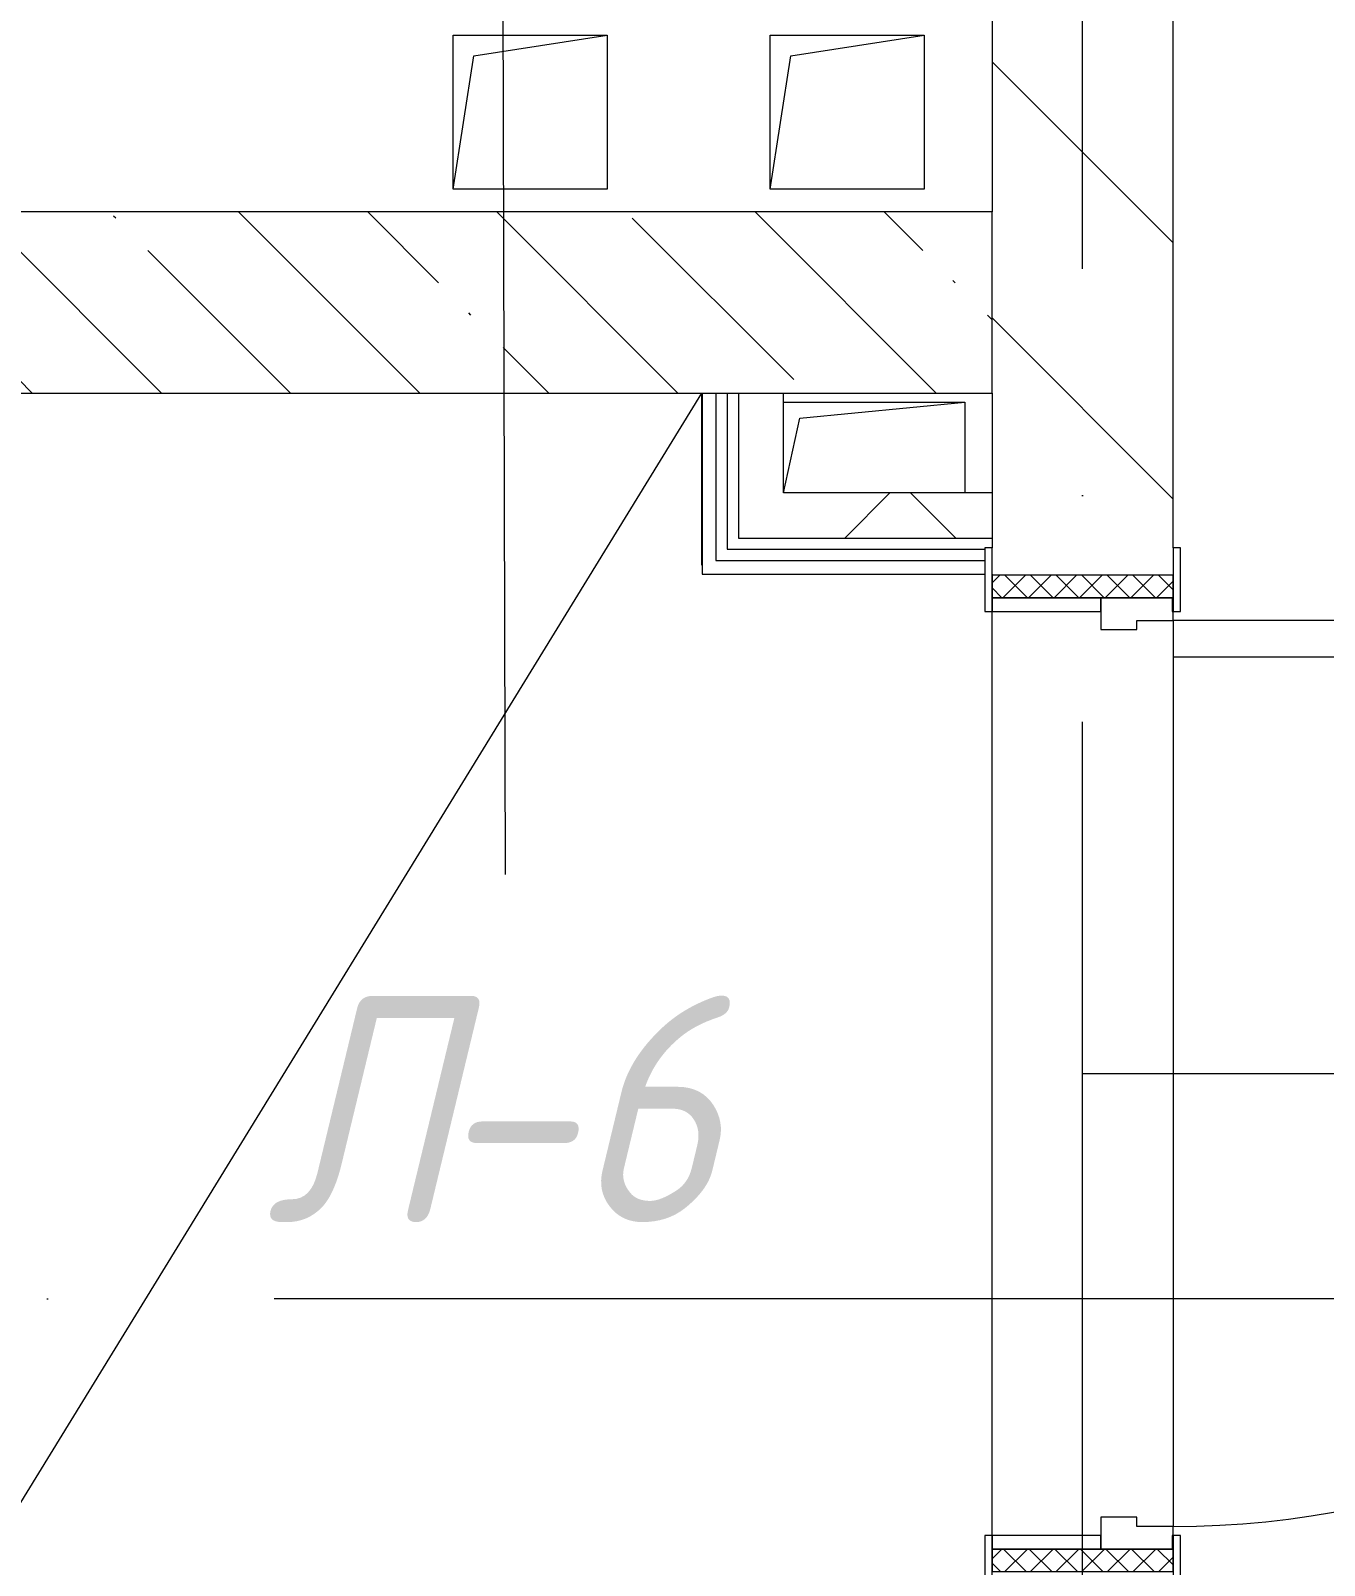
# Model space of a CAD drawing. Header units: millimetres. Extents: x -68946 to 690821, y -552984 to 293768.
# Drawn here: x 167242 to 168670, y -241225 to -239531 of the extents above; entities that cross this region are included whole.
import ezdxf

# ---------------------------------------------------------------- set-up
doc = ezdxf.new("R2010")
doc.units = ezdxf.units.MM
doc.linetypes.add('ADSK_Линия сетки', pattern=[2500, 2000, -250, 0, -250])
for name, color, linetype, lineweight in [('A-DETL-____-OTLN', 250, 'Continuous', 5), ('A-DETL-GENF-OTLN', 250, 'Continuous', 5), ('A-DOOR-____-IDEN', 250, 'Continuous', 9), ('A-DOOR-____-MCUT', 250, 'Continuous', 5), ('A-DOOR-____-OTLN', 250, 'Continuous', 5), ('A-DOOR-FRAM-MCUT', 250, 'Continuous', 5), ('A-DOOR-FRAM-OTLN', 250, 'Continuous', 5), ('A-FLOR-____-OTLN', 250, 'Continuous', 9), ('A-GLAZ-____-OTLN', 250, 'Continuous', 5), ('A-WALL-____-MCUT', 250, 'Continuous', 13), ('A-WALL-____-PATT', 250, 'Continuous', 13), ('I-WALL-____-OTLN', 250, 'Continuous', 9), ('S-GRID-____-OTLN', 250, 'Continuous', 9)]:
    doc.layers.add(name, color=color, linetype=linetype, lineweight=lineweight)
doc.styles.add('ISOCPEUR_I', font='isocpeui.ttf', dxfattribs={"width": 0.9, "height": 12.5})

# ---------------------------------------------------------------- blocks, each defined once
blk = doc.blocks.new('Дверь_СКБ_1Ст_Внутренняя - Д-3п_1100x2100h_С_У мужской_ С_У женский-41848194-АР1_Маркировочный план 3 этажа секция 2_3')
at = {"layer": 'A-DOOR-____-OTLN'}
h = blk.add_hatch(dxfattribs=at)
h.set_pattern_fill('FP_9', color=256, style=0, pattern_type=2)
h.set_pattern_definition([(135, (1751.41, 164.685), (-14.14214, -14.14214), []), (225, (1751.41, 164.685), (14.14214, -14.14214), [])])
h.paths.add_polyline_path([(562.5, 100), (537.5, 100), (537.5, -100), (562.5, -99.9), (562.5, 99.4)])
at = {"layer": 'A-DOOR-FRAM-OTLN'}
h = blk.add_hatch(dxfattribs=at)
h.set_pattern_fill('FP_10', color=256, style=0, pattern_type=2)
h.set_pattern_definition([(45, (-371.384, 164.685), (-14.1421, 14.1421), []), (135, (-371.384, 164.685), (-14.1421, -14.1421), [])])
h.paths.add_polyline_path([(-512.5, -66), (-512.5, 100), (-537.5, 100), (-537.5, -100), (-512.5, -100), (-512.5, -76.5)])
at = {"layer": 'A-DOOR-____-MCUT'}
for p, q in [((-487.5, 1100), (-487.5, 100)), ((-447.5, 1100), (-487.5, 1100)), ((-447.5, 100), (-447.5, 1100)), ((-487.5, 100), (-447.5, 100))]:
    blk.add_line(p, q, dxfattribs=at)
at = {"layer": 'A-DOOR-____-OTLN'}
blk.add_arc((-487.5, 100), 1000, 360, 90, dxfattribs=at)
at = {"layer": 'A-DOOR-FRAM-MCUT'}
for p, q in [((-497.5, 108), (-567.5, 108)), ((-567.5, 108), (-567.5, 100)), ((-497.5, 100), (-497.5, 108)), ((592.5, 108), (522.5, 108)), ((522.5, 108), (522.5, 100)), ((592.5, 100), (592.5, 108)), ((-567.5, 100), (-497.5, 100)), ((-512.5, 100), (-537.5, 100)), ((-537.5, 100), (-537.5, -100)), ((-487.5, 100), (-512.5, 100)), ((-512.5, 100), (-512.5, 20)), ((-512.5, -100), (-512.5, 100)), ((-497.5, 100), (-512.5, 100)), ((-512.5, 100), (-512.5, 99)), ((-512.5, 99), (-497.5, 99)), ((-497.5, 99), (-497.5, 100)), ((-487.5, 60), (-487.5, 100)), ((512.5, 100), (512.5, 60)), ((537.5, 100), (512.5, 100)), ((537.5, 100), (522.5, 100)), ((522.5, 100), (522.5, 99)), ((522.5, 100), (592.5, 100)), ((522.5, 99), (537.5, 99)), ((537.5, 20), (537.5, 100)), ((562.5, 100), (537.5, 100)), ((537.5, 100), (537.5, -100)), ((537.5, 99), (537.5, 100)), ((562.5, -100), (562.5, 100)), ((-477.5, 60), (-487.5, 60)), ((-477.5, 20), (-477.5, 60)), ((512.5, 60), (502.5, 60)), ((502.5, 60), (502.5, 20)), ((-512.5, 20), (-477.5, 20)), ((-497.5, 20), (-512.5, 20)), ((-512.5, 20), (-512.5, -100)), ((-497.5, -100), (-497.5, 20)), ((502.5, 20), (537.5, 20)), ((537.5, 20), (522.5, 20)), ((522.5, 20), (522.5, -100)), ((537.5, -100), (537.5, 20)), ((-497.5, -100), (-567.5, -100)), ((-567.5, -100), (-567.5, -108)), ((-537.5, -100), (-512.5, -100)), ((-512.5, -100), (-497.5, -100)), ((-497.5, -108), (-497.5, -100)), ((522.5, -100), (537.5, -100)), ((592.5, -100), (522.5, -100)), ((522.5, -100), (522.5, -108)), ((537.5, -100), (562.5, -100)), ((592.5, -108), (592.5, -100)), ((-567.5, -108), (-497.5, -108)), ((522.5, -108), (592.5, -108))]:
    blk.add_line(p, q, dxfattribs=at)
blk = doc.blocks.new('_Wn_-As_OpeningMEP_floor__Rectangular - _Wn_-As_OpeningMEP_floor__Rectangular-37748863-АР1_Маркировочный план 3 этажа секция 2_3')
at = {"layer": 'A-DETL-GENF-OTLN', "lineweight": 5}
for p, q in [((-62.2, 112.2), (85, 135)), ((-85, -35), (-62.2, 112.2))]:
    blk.add_line(p, q, dxfattribs=at)
blk = doc.blocks.new('_Wn_-As_OpeningMEP_floor__Rectangular - _Wn_-As_OpeningMEP_floor__Rectangular-39862375-АР1_Маркировочный план 3 этажа секция 2_3')
at = {"layer": 'A-DETL-GENF-OTLN', "lineweight": 5}
for p, q in [((-82.3, 82.3), (100, 100)), ((-100, 0), (-82.3, 82.3))]:
    blk.add_line(p, q, dxfattribs=at)

msp = doc.modelspace()

# ---------------------------------------------------------------- hatches: boundary and pattern name
at = {"layer": 'A-WALL-____-PATT', "lineweight": 15}
h = msp.add_hatch(dxfattribs=at)
h.set_pattern_fill('FP_1', color=256, style=0, pattern_type=2)
h.set_pattern_definition([(135, (28052.9, -258555.93), (-141.42136, -141.42136), [])])
h.paths.add_polyline_path([(168302.9057, -245555.928), (168502.9057, -245555.928), (168502.3075, -241231.9317), (168302.9057, -241231.9317), (168302.9057, -245355.9286)])
h.paths.add_polyline_path([(168502.9057, -240131.9317), (168502.9057, -238541.9292), (168302.9057, -238541.9292), (168302.9057, -240131.9317), (168337.6694, -240131.9317)])
h.paths.add_polyline_path([(168502.9057, -237441.9292), (168502.9057, -236440.8093), (168302.9057, -236440.8093), (168302.9057, -237441.9292)])
h.paths.add_polyline_path([(168302.9057, -235340.8093), (168502.9057, -235340.8093), (168502.9057, -234662.929), (168302.9057, -234664.0515), (168302.9057, -235310.8093)])
h.paths.add_polyline_path([(168302.9057, -233562.929), (168502.9057, -233562.929), (168502.9057, -232930.929), (168302.9057, -232930.929), (168302.9057, -233532.929)])
h = msp.add_hatch(dxfattribs=at)
h.set_pattern_fill('FP_19', color=256, style=0, pattern_type=2)
h.set_pattern_definition([(135, (28052.9, -258555.93), (-142.5612, -142.5612), []), (135, (28195.47, -258555.93), (-142.5612, -142.5612), [252.016, -50.403, 3.353, -47.05])])
h.paths.add_polyline_path([(166797.9258, -239930.9286), (168302.9057, -239930.9286), (168302.9057, -239730.9286), (164552.9286, -239730.9286), (164552.9286, -239930.9286), (166755.6882, -239930.9286)])
h = msp.add_hatch(dxfattribs=at)
h.set_pattern_fill('FP_52', color=256, style=0, pattern_type=2)
h.set_pattern_definition([(45, (28052.9, -258555.93), (-141.42136, 141.42136), []), (135, (28052.9, -258555.93), (-141.42136, -141.42136), [])])
h.paths.add_polyline_path([(168273.6273, -240090.9286), (168302.9057, -240090.9286), (168302.9057, -240040.9286), (168072.8838, -240040.9286), (168073.6273, -240090.9286), (168272.8838, -240090.9286)])

# ---------------------------------------------------------------- linework, layer by layer
at = {"layer": 'A-DETL-____-OTLN', "lineweight": 9}
msp.add_line((166447.7601, -242430.9286), (167982.5073, -239930.9286), dxfattribs=at)
at = {"layer": 'A-DOOR-____-IDEN'}
for p, q in [((167762.9057, -239466.9292), (167765.4245, -240462.4057)), ((168402.9057, -240681.9317), (169558.7526, -240681.9317))]:
    msp.add_line(p, q, dxfattribs=at)
at = {"layer": 'A-FLOR-____-OTLN', "lineweight": 5}
for p, q in [((167707.8838, -239705.9286), (167707.8838, -239535.9286)), ((167707.8838, -239535.9286), (167877.8838, -239535.9286)), ((167877.8838, -239535.9286), (167877.8838, -239705.9286)), ((168057.9057, -239705.9286), (168057.9057, -239535.9286)), ((168057.9057, -239535.9286), (168227.9057, -239535.9286)), ((168227.9057, -239535.9286), (168227.9057, -239705.9286)), ((167877.8838, -239705.9286), (167707.8838, -239705.9286)), ((168227.9057, -239705.9286), (168057.9057, -239705.9286)), ((167982.5073, -240120.9286), (167982.5073, -239930.9286)), ((168072.8838, -239940.9286), (168272.8838, -239940.9286)), ((168272.8838, -239940.9286), (168272.8838, -240040.9286)), ((168502.9057, -240221.9317), (168502.9057, -241181.9317))]:
    msp.add_line(p, q, dxfattribs=at)
at = {"layer": 'A-WALL-____-MCUT', "color": 7, "lineweight": 15}
for p, q in [((168302.9057, -238571.9292), (168302.9057, -239730.9286)), ((168502.9057, -240101.9317), (168502.9057, -238571.9292)), ((168022.8838, -239930.9286), (168022.8838, -240090.9286)), ((168072.8838, -240040.9286), (168072.8838, -239930.9286)), ((168302.9057, -239930.9286), (168302.9057, -240101.9317)), ((168302.9057, -240040.9286), (168072.8838, -240040.9286)), ((168022.8838, -240090.9286), (168302.9057, -240090.9286))]:
    msp.add_line(p, q, dxfattribs=at)
at = {"layer": 'A-WALL-____-MCUT', "color": 250, "lineweight": 15}
for p, q in [((168302.9057, -239730.9286), (164752.9057, -239730.9286)), ((164752.9057, -239930.9286), (168302.9057, -239930.9286)), ((167982.8838, -239930.9286), (167982.8838, -240130.9286)), ((167997.8838, -239930.9286), (167997.8838, -240115.9286)), ((167997.8838, -240115.9286), (168294.9057, -240115.9286)), ((167982.8838, -240130.9286), (168294.9057, -240130.9286))]:
    msp.add_line(p, q, dxfattribs=at)
at = {"layer": 'A-WALL-____-MCUT', "lineweight": 15}
for p, q in [((168302.9057, -239930.9286), (168302.9057, -239730.9286)), ((168010.3838, -239930.9286), (168010.3838, -240103.4286)), ((168010.3838, -240103.4286), (168294.9057, -240103.4286))]:
    msp.add_line(p, q, dxfattribs=at)
at = {"layer": 'I-WALL-____-OTLN', "lineweight": 15}
for p, q in [((168302.9057, -241191.9317), (168302.9057, -240171.9317)), ((168502.9057, -240221.9317), (168502.9057, -241181.9317))]:
    msp.add_line(p, q, dxfattribs=at)
at = {"layer": 'S-GRID-____-OTLN', "linetype": 'ADSK_Линия сетки'}
for p, q in [((168402.9057, -262294.7685), (168402.9057, -197353.9241)), ((184510.8783, -240930.9286), (127372.9057, -240930.9286))]:
    msp.add_line(p, q, dxfattribs=at)

# ---------------------------------------------------------------- block references
at = {"layer": 'A-DOOR-____-OTLN', "rotation": 269.9999999999941}
msp.add_blockref('Дверь_СКБ_1Ст_Внутренняя - Д-3п_1100x2100h_С_У мужской_ С_У женский-41848194-АР1_Маркировочный план 3 этажа секция 2_3', (168402.9057, -240669.4317), dxfattribs=at)
at = {"layer": 'A-GLAZ-____-OTLN'}
for name, p in [('_Wn_-As_OpeningMEP_floor__Rectangular - _Wn_-As_OpeningMEP_floor__Rectangular-37748863-АР1_Маркировочный план 3 этажа секция 2_3', (167792.8838, -239670.9286)), ('_Wn_-As_OpeningMEP_floor__Rectangular - _Wn_-As_OpeningMEP_floor__Rectangular-37748863-АР1_Маркировочный план 3 этажа секция 2_3', (168142.9057, -239670.9286)), ('_Wn_-As_OpeningMEP_floor__Rectangular - _Wn_-As_OpeningMEP_floor__Rectangular-39862375-АР1_Маркировочный план 3 этажа секция 2_3', (168172.8838, -240040.9286))]:
    msp.add_blockref(name, p, dxfattribs=at)

# ---------------------------------------------------------------- texts
at = {"layer": 'A-DOOR-____-IDEN', "char_height": 250, "attachment_point": 1, "style": 'ISOCPEUR_I'}
for s, insert, width in [('\\fISOCPEUR|b0|i1|c204|p34|;\\W.9;Л', (167500.5483, -240596.0515), 223.670812), ('-6', (167685.0952, -240596.0515), 404.0505)]:
    msp.add_mtext(s, dxfattribs=dict(at, insert=insert, width=width))

doc.saveas('drawing.dxf')
